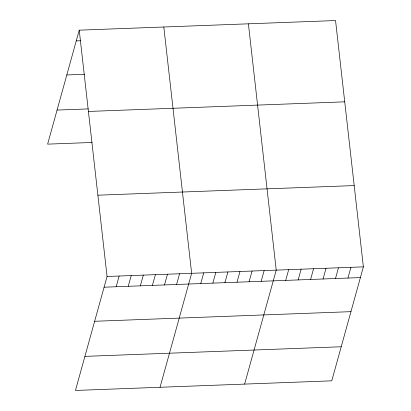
<?xml version="1.0" encoding="UTF-8"?>
<svg xmlns="http://www.w3.org/2000/svg" width="411" height="411" viewBox="0 0 411 411"><rect width="100%" height="100%" fill="white"/><g stroke="black" fill="none" stroke-linecap="round" stroke-linejoin="round"><path stroke-width="0.62" d="M79.231 30.173L107.06 276.48L75.454 390.45L331.769 380.827L363.375 266.857L335.546 20.55L79.231 30.173L47.625 144.143L92.141 142.468M116.169 286.755L119.144 276.028M128.253 286.303L131.227 275.57M140.336 285.851L143.311 275.118M152.419 285.393L155.394 274.666M164.503 284.941L167.477 274.209M176.586 284.489L179.561 273.757M160.038 387.275L191.644 273.305L163.814 26.998M200.753 283.58L203.728 272.853M212.836 283.128L215.811 272.395M224.92 282.676L227.894 271.943M237.003 282.218L239.978 271.491M249.087 281.766L252.061 271.039M261.17 281.314L264.145 270.582M244.622 384.1L276.228 270.13L248.398 23.823M285.702 280.394L288.676 269.662M298.15 279.927L301.124 269.195M310.603 279.459L313.578 268.727M323.051 278.992L326.026 268.26M335.499 278.524L338.474 267.792M347.947 278.057L350.927 267.325M76.256 40.9L80.71 40.735M66.808 74.972L84.615 74.304M57.072 110.071L88.237 108.905M88.416 111.453L344.731 101.83M97.88 195.199L354.19 185.577M107.06 276.48L363.375 266.857M104.086 287.207L360.401 277.589M94.638 321.279L350.948 311.656M84.902 356.378L341.217 346.761"/></g></svg>
